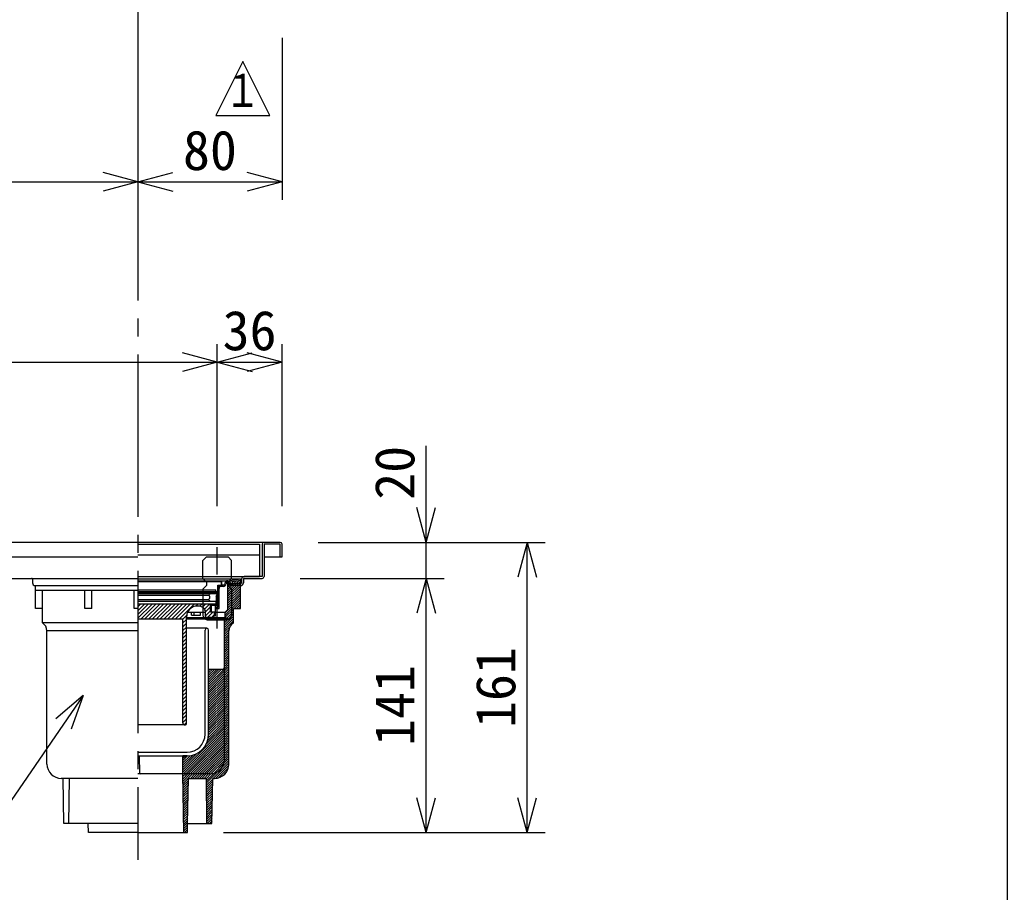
# Model space of a CAD drawing. Units: millimetres, scale not verified. Extents: x -1365 to 1365, y -930 to 870.
# Drawn here: x 817 to 1365, y -137 to 348 of the extents above; entities that cross this region are included whole.
import ezdxf
from ezdxf.enums import TextEntityAlignment as Align

# ---------------------------------------------------------------- set-up
doc = ezdxf.new("R2010")
doc.units = ezdxf.units.MM
doc.header["$LTSCALE"] = 10
doc.linetypes.add('CHAIN2', pattern=[12, 9, -1, 1, -1])
doc.linetypes.add('DASHED2', pattern=[3, 2, -1])
for name, color, linetype in [('0-0_計極細', 2, 'Continuous'), ('0-1_計細線', 3, 'Continuous'), ('0-5_寸法線', 7, 'Continuous'), ('0-7_枠細線', 5, 'Continuous'), ('0-8_枠中線', 5, 'Continuous')]:
    doc.layers.add(name, color=color, linetype=linetype)
doc.styles.add('ＭＳ ゴシック', font='')
doc.styles.get('ＭＳ ゴシック').set_extended_font_data('MS Gothic')

msp = doc.modelspace()

# ---------------------------------------------------------------- linework, layer by layer
at = {"layer": '0-0_計極細', "linetype": 'CHAIN2'}
msp.add_line((882.67, 521.79), (882.67, -118.58), dxfattribs=at)
at = {"layer": '0-0_計極細', "linetype": 'DASHED2'}
msp.add_line((926.67, 9.79), (926.67, 54.84), dxfattribs=at)
at = {"layer": '0-0_計極細'}
for p, q in [((882.67, 37.27), (939.57, 37.27)), ((882.67, 36.29), (932.65, 36.29)), ((882.67, 35.79), (928.62, 35.79)), ((929.91, 33.79), (928.72, 33.79)), ((929.91, 33.09), (928.72, 33.09)), ((929.12, 33.99), (929.12, 35.29)), ((929.17, 33.79), (929.17, 36.29)), ((932.65, 36.29), (939.57, 37.27)), ((932.65, 35.58), (939.57, 36.57)), ((932.65, 35.28), (933, 35.63)), ((932.65, 20.27), (932.65, 35.59)), ((939.57, 34.88), (932.65, 34.08)), ((932.65, 28.92), (938.49, 34.76)), ((932.65, 30.19), (937.05, 34.59)), ((932.65, 27.65), (939.57, 34.57)), ((932.65, 31.46), (935.61, 34.42)), ((932.65, 32.74), (934.17, 34.26)), ((932.65, 34.01), (932.73, 34.09)), ((932.65, 26.37), (939.57, 33.29)), ((932.73, 34.09), (934.48, 35.84)), ((934.17, 34.26), (935.97, 36.05)), ((935.61, 34.42), (937.45, 36.27)), ((937.05, 34.59), (938.93, 36.48)), ((938.49, 34.76), (939.57, 35.84)), ((926.17, 29.39), (882.67, 29.39)), ((882.67, 29.2), (926.82, 29.2)), ((882.87, 31.29), (925.87, 31.29)), ((882.87, 30.29), (926.47, 30.29)), ((922.42, 27.7), (921.92, 28.2)), ((922.42, 29.2), (922.42, 28.7)), ((922.42, 27.7), (922.42, 26.4)), ((925.87, 30.29), (925.87, 31.29)), ((926.02, 27.7), (926.82, 29.2)), ((926.02, 27.7), (926.02, 24.9)), ((926.17, 29.39), (926.17, 30.29)), ((926.97, 21.49), (926.97, 32.04)), ((927.67, 20.79), (927.67, 32.04)), ((932.65, 25.1), (939.57, 32.02)), ((932.65, 23.83), (939.57, 30.75)), ((932.65, 22.55), (939.57, 29.47)), ((932.65, 21.28), (939.57, 28.2)), ((882.67, 25.9), (921.92, 25.9)), ((882.67, 24.9), (926.02, 24.9)), ((926.17, 24.79), (882.67, 24.79)), ((882.67, 15.43), (890.53, 23.29)), ((882.67, 17.55), (888.41, 23.29)), ((882.67, 19.67), (886.29, 23.29)), ((882.67, 21.79), (884.17, 23.29)), ((884.45, 15.08), (892.65, 23.29)), ((886.57, 15.08), (894.77, 23.29)), ((888.69, 15.08), (896.9, 23.29)), ((890.81, 15.08), (899.02, 23.29)), ((892.93, 15.08), (901.14, 23.29)), ((895.05, 15.08), (903.26, 23.29)), ((897.17, 15.08), (905.38, 23.29)), ((899.29, 15.08), (907.5, 23.29)), ((901.42, 15.08), (909.62, 23.29)), ((903.54, 15.08), (911.75, 23.29)), ((905.66, 15.08), (913.87, 23.29)), ((914.91, 22.22), (915.99, 23.29)), ((916.95, 22.13), (918.11, 23.29)), ((918.5, 21.56), (920.23, 23.29)), ((919.64, 20.58), (922.35, 23.29)), ((922.42, 25.4), (922.42, 24.9)), ((926.17, 23.29), (922.92, 23.29)), ((922.92, 22.79), (926.97, 22.79)), ((923.42, 18.89), (923.42, 22.79)), ((925.67, 16.79), (925.67, 22.79)), ((926.17, 23.29), (926.17, 24.79)), ((931.17, 18.53), (939.57, 26.93)), ((931.17, 17.26), (939.57, 25.66)), ((936.07, 20.88), (939.57, 24.38)), ((937.34, 20.88), (939.57, 23.11)), ((907.67, 14.97), (909.72, 17.02)), ((910.22, 18.79), (920.17, 18.79)), ((912.45, 17.09), (912.45, 18.79)), ((912.45, 17.09), (917.45, 17.09)), ((913.95, 17.09), (913.95, 18.79)), ((917.45, 17.09), (917.45, 18.79)), ((920.17, 18.98), (922.92, 21.73)), ((920.17, 16.86), (922.92, 19.61)), ((920.17, 15.89), (920.17, 18.89)), ((921.32, 15.89), (924.32, 18.89)), ((923.46, 15.91), (925.15, 17.6)), ((924.84, 16.79), (925.67, 16.79)), ((925.67, 21.49), (926.97, 21.49)), ((925.67, 20.79), (927.67, 20.79)), ((925.67, 18.79), (931.17, 18.79)), ((930.67, 12.94), (935.67, 17.94)), ((930.67, 11.67), (935.67, 16.67)), ((931.17, 15.98), (935.67, 20.48)), ((932.65, 20.27), (931.17, 18.79)), ((931.93, 15.47), (935.67, 19.21)), ((938.61, 20.88), (939.57, 21.84)), ((882.67, 15.08), (907.67, 15.08)), ((907.67, -42.71), (907.67, 15.08)), ((907.67, 12.85), (909.67, 14.85)), ((907.67, 10.73), (909.67, 12.73)), ((909.67, 14.79), (909.67, 16.26)), ((909.67, -42.71), (909.67, 16.26)), ((909.67, 15.88), (931.17, 15.88)), ((909.67, 15.08), (932.65, 15.08)), ((923.17, 15.89), (920.17, 15.89)), ((930.67, 10.39), (935.67, 15.39)), ((930.67, -12), (930.67, 15.08)), ((930.67, 14.21), (931.54, 15.08)), ((930.67, 9.12), (935.67, 14.12)), ((930.67, 7.85), (933.79, 10.97)), ((907.67, 8.61), (909.67, 10.61)), ((907.67, 6.48), (909.67, 8.48)), ((907.67, 4.36), (909.67, 6.36)), ((920.92, 9.88), (909.67, 9.88)), ((919.92, -48.92), (919.92, 8.88)), ((921.92, -48.92), (921.92, 8.88)), ((930.67, 6.57), (933.2, 9.1)), ((930.67, 5.3), (933.17, 7.8)), ((930.67, 4.03), (933.17, 6.53)), ((907.67, 2.24), (909.67, 4.24)), ((907.67, 0.12), (909.67, 2.12)), ((907.67, -2), (909.67, 0)), ((930.67, 2.76), (933.17, 5.26)), ((930.67, 1.48), (933.17, 3.98)), ((930.67, 0.21), (933.17, 2.71)), ((930.67, -1.06), (933.17, 1.44)), ((930.67, -2.34), (933.17, 0.16)), ((907.67, -4.12), (909.67, -2.12)), ((907.67, -6.24), (909.67, -4.24)), ((930.67, -3.61), (933.17, -1.11)), ((930.67, -4.88), (933.17, -2.38)), ((930.67, -6.15), (933.17, -3.65)), ((930.67, -7.43), (933.17, -4.93)), ((907.67, -8.36), (909.67, -6.36)), ((907.67, -10.49), (909.67, -8.49)), ((907.67, -12.61), (909.67, -10.61)), ((930.67, -8.7), (933.17, -6.2)), ((930.67, -9.97), (933.17, -7.47)), ((930.67, -11.24), (933.17, -8.74)), ((930.67, -12.52), (933.17, -10.02)), ((907.67, -14.73), (909.67, -12.73)), ((907.67, -16.85), (909.67, -14.85)), ((921.92, -21.27), (930.67, -12.52)), ((929.79, -12.99), (921.92, -12.99)), ((921.92, -19.99), (928.92, -12.99)), ((921.92, -18.72), (927.65, -12.99)), ((921.92, -17.45), (926.38, -12.99)), ((921.92, -16.18), (925.11, -12.99)), ((921.92, -14.9), (923.83, -12.99)), ((921.92, -13.63), (922.56, -12.99)), ((921.92, -22.54), (930.67, -13.79)), ((921.92, -23.81), (930.67, -15.06)), ((921.92, -25.09), (930.67, -16.34)), ((930.67, -13.79), (933.17, -11.29)), ((930.67, -62.92), (930.67, -12)), ((930.67, -15.06), (933.17, -12.56)), ((930.67, -16.34), (933.17, -13.84)), ((930.67, -17.61), (933.17, -15.11)), ((930.67, -18.88), (933.17, -16.38)), ((907.67, -18.97), (909.67, -16.97)), ((907.67, -21.09), (909.67, -19.09)), ((907.67, -23.21), (909.67, -21.21)), ((921.92, -26.36), (930.67, -17.61)), ((921.92, -27.63), (930.67, -18.88)), ((921.92, -28.9), (930.67, -20.15)), ((921.92, -30.18), (930.67, -21.43)), ((930.67, -20.15), (933.17, -17.65)), ((930.67, -21.43), (933.17, -18.93)), ((930.67, -22.7), (933.17, -20.2)), ((930.67, -23.97), (933.17, -21.47)), ((907.67, -25.34), (909.67, -23.34)), ((907.67, -27.46), (909.67, -25.46)), ((921.92, -48.92), (921.92, -21.92)), ((921.92, -31.45), (930.67, -22.7)), ((921.92, -32.72), (930.67, -23.97)), ((921.92, -34), (930.67, -25.25)), ((921.92, -35.27), (930.67, -26.52)), ((930.67, -25.25), (933.17, -22.75)), ((930.67, -26.52), (933.17, -24.02)), ((930.67, -27.79), (933.17, -25.29)), ((930.67, -29.06), (933.17, -26.56)), ((907.67, -29.58), (909.67, -27.58)), ((907.67, -31.7), (909.67, -29.7)), ((907.67, -33.82), (909.67, -31.82)), ((921.92, -36.54), (930.67, -27.79)), ((921.92, -37.81), (930.67, -29.06)), ((921.92, -39.09), (930.67, -30.34)), ((921.92, -40.36), (930.67, -31.61)), ((930.67, -30.34), (933.17, -27.84)), ((930.67, -31.61), (933.17, -29.11)), ((930.67, -32.88), (933.17, -30.38)), ((930.67, -34.16), (933.17, -31.66)), ((907.67, -35.94), (909.67, -33.94)), ((907.67, -38.06), (909.67, -36.06)), ((907.67, -40.18), (909.67, -38.18)), ((921.92, -41.63), (930.67, -32.88)), ((921.92, -42.91), (930.67, -34.16)), ((921.92, -44.18), (930.67, -35.43)), ((921.92, -45.45), (930.67, -36.7)), ((921.92, -46.72), (930.67, -37.97)), ((930.67, -35.43), (933.17, -32.93)), ((930.67, -36.7), (933.17, -34.2)), ((930.67, -37.97), (933.17, -35.47)), ((930.67, -39.25), (933.17, -36.75)), ((930.67, -40.52), (933.17, -38.02)), ((908.67, -43.71), (882.67, -43.71)), ((907.67, -42.31), (909.67, -40.31)), ((908.42, -43.68), (909.67, -42.43)), ((921.43, -52.3), (930.67, -43.06)), ((921.79, -50.67), (930.67, -41.79)), ((921.91, -49.27), (930.67, -40.52)), ((921.92, -48), (930.67, -39.25)), ((930.67, -41.79), (933.17, -39.29)), ((930.67, -43.06), (933.17, -40.56)), ((930.67, -44.34), (933.17, -41.84)), ((930.67, -45.61), (933.17, -43.11)), ((907.67, -68.61), (930.67, -45.61)), ((907.67, -69.88), (930.67, -46.88)), ((907.91, -70.92), (930.67, -48.16)), ((920.58, -54.43), (930.67, -44.34)), ((930.67, -46.88), (933.17, -44.38)), ((930.67, -48.16), (933.17, -45.66)), ((930.67, -49.43), (933.17, -46.93)), ((930.67, -50.7), (933.17, -48.2)), ((909.18, -70.92), (930.67, -49.43)), ((910.45, -70.92), (930.67, -50.7)), ((911.72, -70.92), (930.67, -51.97)), ((913, -70.92), (930.67, -53.25)), ((914.27, -70.92), (930.67, -54.52)), ((930.67, -51.97), (933.17, -49.47)), ((930.67, -53.25), (933.17, -50.75)), ((930.67, -54.52), (933.17, -52.02)), ((930.67, -55.79), (933.17, -53.29)), ((930.67, -57.07), (933.17, -54.57)), ((882.67, -58.92), (909.92, -58.92)), ((907.67, -67.34), (915.43, -59.58)), ((915.54, -70.92), (930.67, -55.79)), ((916.82, -70.92), (930.67, -57.07)), ((918.09, -70.92), (930.67, -58.34)), ((919.36, -70.92), (930.67, -59.61)), ((930.67, -58.34), (933.17, -55.84)), ((930.67, -59.61), (933.17, -57.11)), ((930.67, -60.88), (933.17, -58.38)), ((930.67, -62.16), (933.17, -59.66)), ((882.67, -60.92), (883.6, -60.92)), ((883.6, -60.92), (909.92, -60.92)), ((883.66, -70.42), (883.6, -60.93)), ((907.67, -66.06), (913.3, -60.43)), ((907.67, -64.79), (911.67, -60.79)), ((907.67, -63.52), (910.27, -60.91)), ((907.67, -70.92), (907.67, -60.92)), ((909.92, -60.92), (907.67, -60.92)), ((907.67, -62.25), (909, -60.92)), ((907.67, -60.97), (907.72, -60.92)), ((920.63, -70.92), (930.67, -60.88)), ((921.91, -70.92), (930.67, -62.16)), ((923.2, -70.9), (930.65, -63.45)), ((924.5, -73.42), (933.17, -64.75)), ((924.72, -70.65), (930.4, -64.97)), ((929.39, -67.25), (933.17, -63.47)), ((930.4, -64.97), (933.17, -62.2)), ((930.65, -63.45), (933.17, -60.93)), ((908.17, -103.42), (907.67, -70.92)), ((922.67, -70.92), (907.67, -70.92)), ((907.67, -71.15), (907.91, -70.92)), ((907.69, -72.41), (909.18, -70.92)), ((907.71, -73.66), (910.45, -70.92)), ((907.73, -74.91), (911.72, -70.92)), ((907.75, -76.17), (913, -70.92)), ((911.77, -73.42), (914.27, -70.92)), ((913.04, -73.42), (915.54, -70.92)), ((914.32, -73.42), (916.82, -70.92)), ((915.59, -73.42), (918.09, -70.92)), ((916.86, -73.42), (919.36, -70.92)), ((918.13, -73.42), (920.63, -70.92)), ((919.41, -73.42), (921.91, -70.92)), ((920.67, -73.43), (923.2, -70.9)), ((920.68, -74.69), (924.72, -70.65)), ((920.69, -75.95), (927, -69.64)), ((925.79, -73.39), (933.14, -66.05)), ((927, -69.64), (929.39, -67.25)), ((927.35, -73.12), (932.87, -67.6)), ((929.78, -71.96), (931.71, -70.03)), ((844.42, -98.42), (844.67, -73.42)), ((907.77, -77.42), (910.65, -74.54)), ((907.79, -78.67), (910.63, -75.83)), ((910.25, -98.42), (910.67, -73.42)), ((910.67, -73.42), (920.67, -73.42)), ((920.92, -98.42), (920.67, -73.42)), ((920.71, -77.21), (924.16, -73.75)), ((920.72, -78.47), (924.14, -75.05)), ((920.73, -79.73), (924.12, -76.34)), ((907.81, -79.93), (910.61, -77.13)), ((907.83, -81.18), (910.58, -78.42)), ((907.84, -82.43), (910.56, -79.72)), ((907.86, -83.69), (910.54, -81.01)), ((920.74, -80.99), (924.1, -77.63)), ((920.76, -82.25), (924.08, -78.93)), ((920.77, -83.51), (924.06, -80.22)), ((920.78, -84.77), (924.04, -81.51)), ((907.88, -84.94), (910.52, -82.3)), ((907.9, -86.19), (910.5, -83.6)), ((907.92, -87.45), (910.48, -84.89)), ((907.94, -88.7), (910.45, -86.19)), ((907.96, -89.95), (910.43, -87.48)), ((920.79, -86.03), (924.02, -82.81)), ((920.81, -87.29), (924, -84.1)), ((920.82, -88.55), (923.98, -85.39)), ((920.83, -89.81), (923.96, -86.69)), ((907.98, -91.21), (910.41, -88.78)), ((908, -92.46), (910.39, -90.07)), ((908.02, -93.72), (910.37, -91.37)), ((908.04, -94.97), (910.35, -92.66)), ((920.84, -91.07), (923.93, -87.98)), ((920.86, -92.33), (923.91, -89.27)), ((920.87, -93.59), (923.89, -90.57)), ((920.88, -94.85), (923.87, -91.86)), ((908.06, -96.22), (910.33, -93.95)), ((908.08, -97.48), (910.3, -95.25)), ((908.1, -98.73), (910.28, -96.54)), ((908.11, -99.98), (910.26, -97.84)), ((920.89, -96.11), (923.85, -93.16)), ((920.91, -97.37), (923.83, -94.45)), ((921.13, -98.42), (923.81, -95.74)), ((922.41, -98.42), (923.79, -97.04)), ((923.68, -98.42), (923.77, -98.33)), ((908.13, -101.24), (910.24, -99.13)), ((908.15, -102.49), (910.22, -100.43)), ((908.5, -103.42), (910.2, -101.72)), ((909.77, -103.42), (910.17, -103.01))]:
    msp.add_line(p, q, dxfattribs=at)
for points in [[(926.97, 30.79), (926.97, 33.79), (928.92, 33.79)], [(882.67, 28.2), (921.92, 28.2), (922.42, 28.7)], [(922.92, 18.89), (922.92, 23.29), (882.67, 23.29)], [(922.42, 25.4), (921.92, 25.9), (922.42, 26.4)], [(925.17, 17.89), (925.17, 18.89), (922.92, 18.89)], [(932.65, 15.08), (931.17, 15.88), (931.17, 18.79)], [(907.67, -71.02), (907.67, -70.92), (882.67, -70.92)]]:
    msp.add_lwpolyline(points, dxfattribs=at)
for centre, radius, start, end in [((928.72, 32.04), 1.75, 90, 180), ((928.72, 32.04), 1.05, 90, 180), ((928.62, 35.29), 0.5, 24.0545, 90), ((928.92, 33.99), 0.2, 270, 360), ((928.62, 35.29), 0.5, 0, 24.0545), ((929.91, 34.79), 1, 270, 356.6491), ((929.91, 34.79), 1.7, 270, 356.6491), ((932.65, 34.54), 1.75, 90, 175.849), ((932.65, 34.54), 1.05, 90, 175.849), ((926.47, 30.79), 0.5, 270, 360), ((915.67, 16.26), 6, 55.1663, 180), ((917.17, 18.89), 3, 0, 50.0295), ((923.17, 17.89), 2, 270, 360), ((920.92, 8.88), 1, 90, 180), ((920.92, 8.88), 1, 0, 90), ((929.67, -12), 1, 277.1808, 360), ((908.67, -42.71), 1, 180, 270.0005), ((908.67, -42.71), 1, 269.9995, 360), ((909.92, -48.92), 10, 270, 360), ((909.92, -48.92), 12, 270, 360), ((922.67, -62.92), 8, 270, 360), ((884.16, -70.42), 0.5, 180.3951, 270)]:
    msp.add_arc(centre, radius, start, end, dxfattribs=at)
at = {"layer": '0-1_計細線'}
for p, q in [((882.67, 56.58), (950.17, 56.58)), ((950.17, 56.58), (950.17, 38.58)), ((951.67, 56.58), (951.67, 38.58)), ((962.67, 49.58), (962.67, 56.58)), ((-833.33, 49.58), (882.67, 49.58)), ((882.67, 50.58), (950.17, 50.58)), ((961.67, 49.58), (962.67, 49.58)), ((882.67, 38.58), (950.17, 38.58)), ((951.67, 38.58), (941.67, 38.58)), ((503.67, 37.58), (882.67, 37.58)), ((824.17, 37.08), (824.17, 35.08)), ((825.67, 33.58), (882.67, 33.58)), ((825.77, 20.88), (825.77, 33.58)), ((939.67, 33.58), (933.67, 33.58)), ((939.57, 21.44), (939.57, 37.26)), ((940.17, 37.08), (940.17, 35.08)), ((941.17, 37.08), (941.17, 35.08)), ((941.67, 37.58), (951.67, 37.58)), ((882.67, 30.88), (825.77, 30.88)), ((829.67, 12.88), (829.67, 30.88)), ((853.17, 20.88), (853.17, 30.88)), ((857.17, 20.88), (857.17, 30.88)), ((880.67, 20.88), (880.67, 30.88)), ((829.67, 20.88), (825.77, 20.88)), ((857.17, 20.88), (853.17, 20.88)), ((882.67, 20.88), (880.67, 20.88)), ((935.67, 12.88), (935.67, 20.88)), ((882.67, 12.88), (829.67, 12.88)), ((882.67, 8.55), (832.17, 8.55)), ((832.17, -65.42), (832.17, 8.55)), ((933.17, -65.42), (933.17, 8.55)), ((882.67, -73.42), (840.17, -73.42)), ((841.57, -98.42), (841.17, -73.42)), ((923.77, -98.42), (924.17, -73.42)), ((924.17, -73.42), (925.17, -73.42)), ((882.67, -98.42), (841.57, -98.42)), ((855.17, -103.42), (855.08, -98.42)), ((910.17, -103.42), (910.25, -98.42)), ((910.25, -98.42), (923.77, -98.42)), ((858.11, -103.42), (855.17, -103.42)), ((882.67, -103.42), (858.11, -103.42)), ((882.67, -103.42), (907.22, -103.42)), ((907.22, -103.42), (910.17, -103.42))]:
    msp.add_line(p, q, dxfattribs=at)
at = {"layer": '0-1_計細線', "linetype": 'DASHED2'}
for p, q in [((920.67, 49.57), (918.67, 47.57)), ((920.67, 49.57), (932.67, 49.57)), ((934.67, 47.57), (932.67, 49.57)), ((918.67, 37.57), (918.67, 47.57)), ((934.67, 37.57), (934.67, 47.57)), ((918.67, 31.57), (918.67, 17.57)), ((934.67, 31.57), (934.67, 17.57)), ((921.67, 14.57), (931.67, 14.57))]:
    msp.add_line(p, q, dxfattribs=at)
at = {"layer": '0-1_計細線'}
for points in [[(961.67, 57.58), (952.67, 57.58), (-832.33, 57.58)], [(952.67, 49.58), (961.67, 49.58), (961.67, 56.58), (952.67, 56.58), (952.67, 38.58)], [(939.67, 34.58), (933.67, 34.58), (933.67, 33.58)], [(935.67, 20.88), (939.57, 20.88), (939.57, 21.44)]]:
    msp.add_lwpolyline(points, dxfattribs=at)
at = {"layer": '0-1_計細線', "linetype": 'DASHED2'}
for points in [[(918.67, 37.57), (920.67, 35.57), (920.67, 33.57), (918.67, 31.57)], [(934.67, 37.57), (932.67, 35.57), (932.67, 33.57), (934.67, 31.57)]]:
    msp.add_lwpolyline(points, dxfattribs=at)
at = {"layer": '0-1_計細線'}
for centre, radius, start, end in [((952.67, 56.58), 1, 90, 180), ((961.67, 56.58), 1, 0, 90), ((941.67, 37.08), 1.5, 90, 180), ((951.67, 38.58), 1, 270, 360), ((823.67, 37.08), 0.5, 0, 90), ((825.67, 35.08), 1.5, 180, 270), ((939.67, 35.08), 1.5, 270, 360), ((939.67, 35.08), 0.5, 270, 360), ((941.67, 37.08), 0.5, 90, 180), ((827.17, 8.55), 5, 0, 60), ((938.17, 8.55), 5, 120, 180), ((840.17, -65.42), 8, 180, 270), ((925.17, -65.42), 8, 270, 360)]:
    msp.add_arc(centre, radius, start, end, dxfattribs=at)
at = {"layer": '0-1_計細線', "linetype": 'DASHED2'}
for centre, start, end in [((921.67, 17.57), 180, 270), ((931.67, 17.57), 270, 360)]:
    msp.add_arc(centre, 3, start, end, dxfattribs=at)
at = {"layer": '0-5_寸法線'}
for p, q in [((882.67, 337.58), (882.67, 247.58)), ((962.67, 337.58), (962.67, 247.58)), ((-833.33, 257.58), (882.67, 257.58)), ((882.67, 257.58), (863.35, 262.76)), ((882.67, 257.58), (863.35, 252.41)), ((882.67, 257.58), (901.99, 262.76)), ((882.67, 257.58), (901.99, 252.41)), ((882.67, 257.58), (962.67, 257.58)), ((962.67, 257.58), (943.35, 262.76)), ((962.67, 257.58), (943.35, 252.41)), ((926.67, 77.58), (926.67, 167.58)), ((962.67, 77.58), (962.67, 167.58)), ((926.67, 157.58), (907.35, 162.76)), ((926.67, 157.58), (945.99, 162.76)), ((962.67, 157.58), (943.35, 162.76)), ((-797.33, 157.58), (926.67, 157.58)), ((926.67, 157.58), (907.35, 152.41)), ((926.67, 157.58), (945.99, 152.41)), ((926.67, 157.58), (962.67, 157.58)), ((962.67, 157.58), (943.35, 152.41)), ((1042.67, 7.58), (1042.67, 111.21)), ((1042.67, 57.58), (1037.49, 76.9)), ((1042.67, 57.58), (1047.84, 76.9)), ((982.67, 57.58), (1052.67, 57.58)), ((982.67, 57.58), (1108.67, 57.58)), ((1098.67, 57.58), (1093.49, 38.26)), ((1098.67, 57.58), (1103.84, 38.26)), ((1098.67, -103.42), (1098.67, 57.58)), ((972.67, 37.58), (1052.67, 37.58)), ((972.67, 37.58), (1052.67, 37.58)), ((1042.67, 37.58), (1037.49, 18.26)), ((1042.67, 37.58), (1037.49, 18.26)), ((1042.67, 37.58), (1047.84, 18.26)), ((1042.67, 37.58), (1047.84, 18.26)), ((1042.67, -103.42), (1042.67, 37.58)), ((852.36, -27.31), (837.15, -40.29)), ((852.36, -27.31), (845.67, -46.16)), ((1042.67, -103.42), (1037.49, -84.1)), ((1042.67, -103.42), (1047.84, -84.1)), ((1098.67, -103.42), (1093.49, -84.1)), ((1098.67, -103.42), (1103.84, -84.1)), ((930.17, -103.42), (1052.67, -103.42)), ((930.17, -103.42), (1108.67, -103.42))]:
    msp.add_line(p, q, dxfattribs=at)
msp.add_lwpolyline([(852.36, -27.31), (798.82, -105.09), (534.82, -105.09)], dxfattribs=at)
at = {"layer": '0-7_枠細線'}
for p, q in [((940.94, 324.36), (925.94, 294.36)), ((955.94, 294.36), (940.94, 324.36)), ((925.94, 294.36), (955.94, 294.36))]:
    msp.add_line(p, q, dxfattribs=at)
at = {"layer": '0-8_枠中線'}
msp.add_lwpolyline([(-1365, -930), (-1365, 870), (1365, 870), (1365, -930)], close=True, dxfattribs=at)

# ---------------------------------------------------------------- texts
at = {"layer": '0-5_寸法線', "style": 'ＭＳ ゴシック'}
for s, p in [('80', (907.67, 257.58)), ('36', (929.67, 157.58))]:
    msp.add_text(s, height=21.99, dxfattribs=at).set_placement(p, align=Align.BOTTOM_LEFT)
for s, p in [('20', (1042.67, 81.21)), ('161', (1098.67, -45.42)), ('141', (1042.67, -55.42))]:
    msp.add_text(s, height=21.99, rotation=90, dxfattribs=at).set_placement(p, align=Align.BOTTOM_LEFT)
at = {"layer": '0-7_枠細線', "style": 'ＭＳ ゴシック', "width": 0.8}
msp.add_text('１', height=18.33, dxfattribs=at).set_placement((930.67, 293.75), align=Align.BOTTOM_LEFT)

doc.saveas('drawing.dxf')
